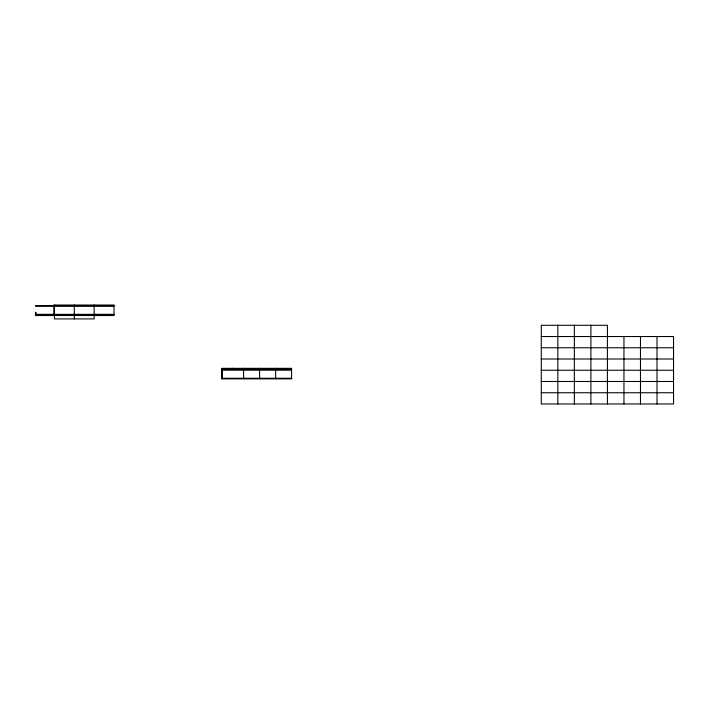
<?xml version="1.0" encoding="UTF-8"?>
<svg xmlns="http://www.w3.org/2000/svg" width="709" height="709" viewBox="0 0 709 709"><rect width="100%" height="100%" fill="white"/><g stroke="black" fill="none" stroke-linecap="round" stroke-linejoin="round"><path stroke-width="1.06" d="M113.989 305.614L35.45 305.614L35.45 306.208L113.989 306.208M35.45 314.344L113.989 314.344M35.45 314.938L113.989 314.938L113.989 305.021L53.875 305.021L53.875 314.938M541.286 336.527L673.55 336.527L673.55 403.979L541.286 403.979L541.286 325.28L607.418 325.28L607.418 403.979M541.286 347.764L673.55 347.764M541.286 359.011L673.55 359.011M221.678 368.937L291.621 368.937M221.678 369.531L291.621 369.531M221.678 370.125L291.621 370.125M541.286 370.249L673.55 370.249M221.678 378.26L291.621 378.26M541.286 381.495L673.55 381.495M541.286 392.742L673.55 392.742M657.021 336.527L657.021 403.979M640.484 336.527L640.484 403.979M623.955 336.527L623.955 403.979M590.889 325.28L590.889 403.979M574.352 325.28L574.352 403.979M557.823 325.28L557.823 403.979M275.677 368.343L275.615 378.854M275.544 368.343L275.544 368.937M259.68 368.343L259.68 368.937M259.547 368.343L259.609 378.854M243.674 368.343L243.674 368.937M243.542 368.343L243.604 378.854M232.703 368.343L232.703 368.937M232.579 368.343L232.579 368.937M222.272 368.937L222.272 378.854M113.927 314.938L113.927 315.532L35.512 315.532L35.45 312.332L36.044 312.332L36.044 314.938M94.217 314.938L94.217 315.532M94.146 305.021L94.146 318.908L54.469 318.908L54.469 305.021M74.312 305.021L74.312 318.908M54.407 314.938L54.407 315.532M291.55 368.343L221.74 368.343L221.678 378.854L291.621 378.854L291.55 368.343"/></g></svg>
